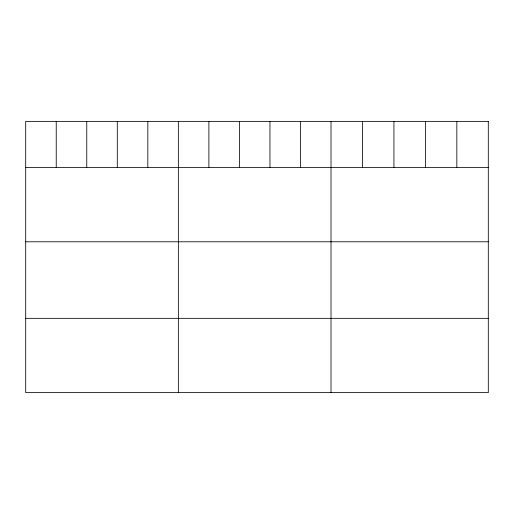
<?xml version="1.0" encoding="UTF-8"?>
<svg xmlns="http://www.w3.org/2000/svg" width="514" height="514" viewBox="0 0 514 514"><rect width="100%" height="100%" fill="white"/><g stroke="black" fill="none" stroke-linecap="round" stroke-linejoin="round"><path stroke-width="0.77" d="M25.7 167.493L488.3 167.493M25.7 241.786L488.3 241.786M25.7 318.333L488.3 318.333M456.843 121.375L456.843 167.493M425.386 121.375L425.386 167.493M393.93 121.375L393.93 167.493M362.473 121.375L362.473 167.493M331.016 121.375L331.016 392.625M300.484 121.375L300.484 167.493M269.953 121.375L269.953 167.493M239.421 121.375L239.421 167.493M208.89 121.375L208.89 167.493M178.358 121.375L178.358 392.625M147.826 121.375L147.826 167.493M117.295 121.375L117.295 167.493M86.763 121.375L86.763 167.493M56.232 121.375L56.232 167.493M488.3 121.375L25.7 121.375L25.7 392.625L488.3 392.625L488.3 121.375"/></g></svg>
